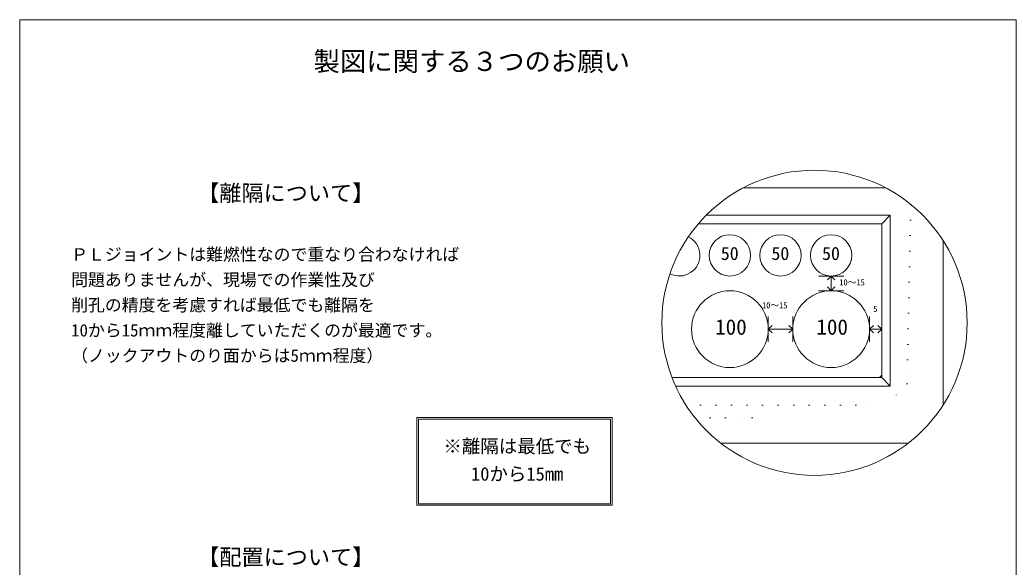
# Model space of a CAD drawing. Units: millimetres, scale not verified. Extents: x -6420 to 6420, y -3025 to 3025.
# Drawn here: x -6420 to -2340, y 783 to 3025 of the extents above; entities that cross this region are included whole.
import ezdxf
from ezdxf.enums import TextEntityAlignment as Align

# ---------------------------------------------------------------- set-up
doc = ezdxf.new("R2010")
doc.units = ezdxf.units.MM
doc.header["$LTSCALE"] = 20
doc.linetypes.add('DASHED1', pattern=[1.8, 1.2, -0.6])
doc.linetypes.add('USER5', pattern=[3.185, 0.01, -3.175])
for name, color, linetype, lineweight in [('0-2_waku', 7, 'Continuous', 18), ('0-3_gaikei', 7, 'Continuous', 18), ('0-4_kakure', 7, 'DASHED1', 5), ('0-5_sunpou', 7, 'Continuous', 5), ('0-7_hole', 7, 'Continuous', 18), ('0-8_uchigawa', 6, 'Continuous', 18), ('0-D_文字１', 7, 'Continuous', 18)]:
    doc.layers.add(name, color=color, linetype=linetype, lineweight=lineweight)
doc.styles.add('ＭＳ ゴシック', font='')
doc.styles.get('ＭＳ ゴシック').set_extended_font_data('MS Gothic')

# ---------------------------------------------------------------- blocks, each defined once
blk = doc.blocks.new('_Open90')
at = {"layer": '0-5_sunpou'}
blk.add_line((0, 0), (-1, 0), dxfattribs=at)
blk.add_lwpolyline([(-0.5, 0.5), (0, 0), (-0.5, -0.5)], dxfattribs=at)

msp = doc.modelspace()

# ---------------------------------------------------------------- linework, layer by layer
at = {"layer": '0-2_waku'}
for p, q in [((-6420, 3025.04), (-2340, 3025.04)), ((-6420, 3025.04), (-2340, 3025.04)), ((-6420, 3025.04), (-6420, -2674.96)), ((-2340, 3025.04), (-2340, -2674.96))]:
    msp.add_line(p, q, dxfattribs=at)
at = {"layer": '0-3_gaikei'}
for p, q in [((-2873.51, 2336.66), (-3457.68, 2336.66)), ((-2638.55, 1447.67), (-2638.55, 2120.16)), ((-3550.41, 1291.22), (-2780.78, 1291.22))]:
    msp.add_line(p, q, dxfattribs=at)
at = {"layer": '0-4_kakure', "linetype": 'USER5', "lineweight": 18}
for p, q in [((-3692.04, 1446.74), (-3633.1, 1446.74)), ((-3633.1, 1446.74), (-2872.78, 1446.74)), ((-3633.1, 1446.74), (-2872.78, 1446.74)), ((-3593.44, 1394.9), (-3597.63, 1332.05)), ((-3593.44, 1394.9), (-3455.2, 1394.9))]:
    msp.add_line(p, q, dxfattribs=at)
for points in [[(-2770.57, 2268.47), (-2786.38, 1533.14), (-2872.78, 1446.74)], [(-3593.44, 1394.9), (-3420.64, 1394.9), (-3368.8, 1446.74)]]:
    msp.add_lwpolyline(points, dxfattribs=at)
at = {"layer": '0-5_sunpou', "color": 150, "lineweight": 18}
for p, q in [((-3149.26, 1975.5), (-3045.58, 1975.5)), ((-3149.26, 1915.02), (-3045.58, 1915.02)), ((-3354.89, 1809.62), (-3354.89, 1705.94)), ((-3254.67, 1809.62), (-3254.67, 1705.94)), ((-2940.03, 1809.62), (-2940.03, 1705.94)), ((-2890.06, 1809.62), (-2890.06, 1705.94)), ((-3354.89, 1757.78), (-3254.67, 1757.78)), ((-2940.03, 1757.78), (-2890.06, 1757.78)), ((-2890.06, 1568.91), (-2899.62, 1559.06))]:
    msp.add_line(p, q, dxfattribs=at)
msp.add_circle((-3165.59, 1783.92), 625.17, dxfattribs=at)
at = {"layer": '0-7_hole'}
for centre, radius in [((-3512.14, 2060.18), 84.67), ((-3304.78, 2060.18), 84.67), ((-3097.42, 2060.18), 84.67), ((-3512.14, 1757.78), 157.25), ((-3097.42, 1757.78), 157.25)]:
    msp.add_circle(centre, radius, dxfattribs=at)
msp.add_arc((-3719.5, 2060.18), 84.67, 243.19936, 63.78529, dxfattribs=at)
at = {"layer": '0-8_uchigawa'}
for p, q in [((-3609.29, 2224.34), (-2855.5, 2224.34)), ((-2855.5, 1524.5), (-2855.5, 2224.34)), ((-3641.11, 2189.78), (-3633.1, 2189.78)), ((-2890.06, 1559.06), (-2890.06, 2189.78)), ((-3748.93, 1559.06), (-3633.1, 1559.06)), ((-3633.1, 1559.06), (-2890.06, 1559.06)), ((-2855.5, 1524.5), (-2890.06, 1559.06)), ((-3734.4, 1524.5), (-3633.1, 1524.5)), ((-3633.1, 1524.5), (-2855.5, 1524.5)), ((-4793.96, 1396.05), (-3993.96, 1396.05)), ((-4793.96, 1036.05), (-4793.96, 1396.05)), ((-4787.29, 1389.38), (-4000.62, 1389.38)), ((-4787.29, 1042.71), (-4787.29, 1389.38)), ((-4000.62, 1042.71), (-4000.62, 1389.38)), ((-3993.96, 1036.05), (-3993.96, 1396.05)), ((-4793.96, 1036.05), (-3993.96, 1036.05)), ((-4787.29, 1042.71), (-4000.62, 1042.71))]:
    msp.add_line(p, q, dxfattribs=at)
msp.add_lwpolyline([(-3633.1, 2189.78), (-2890.06, 2189.78), (-2855.5, 2224.34)], dxfattribs=at)

# ---------------------------------------------------------------- block references
at = {"layer": '0-5_sunpou', "xscale": 31.104, "yscale": 31.104}
for p, rotation in [((-3097.42, 1975.5), 90), ((-3097.42, 1915.02), 270), ((-3354.89, 1757.78), 180), ((-2940.03, 1757.78), 180)]:
    msp.add_blockref('_Open90', p, dxfattribs=dict(at, rotation=rotation))
for p in [(-3254.67, 1757.78), (-2890.06, 1757.78)]:
    msp.add_blockref('_Open90', p, dxfattribs=at)

# ---------------------------------------------------------------- texts
at = {"layer": '0-D_文字１', "style": 'ＭＳ ゴシック'}
for s, height, p in [('製図に関する３つのお願い', 79.18, (-5217.41, 2791.98)), ('【離隔について】', 66.51, (-5694.21, 2262.52)), ('ＰＬジョイントは難燃性なので重なり合わなければ', 50.67, (-6210.36, 2023.68)), ('50', 53.84, (-3549.45, 2025.02)), ('50', 53.84, (-3342.09, 2025.02)), ('50', 53.84, (-3134.73, 2025.02)), ('問題ありませんが、現場での作業性及び', 50.67, (-6210.36, 1920)), ('10～15', 25.34, (-3064.01, 1929.26)), ('削孔の精度を考慮すれば最低でも離隔を', 50.67, (-6210.36, 1816.32)), ('10～15', 25.34, (-3380.71, 1835.26)), ('5', 25.34, (-2925.15, 1820.55)), ('100', 63.34, (-3572.52, 1715.99)), ('100', 63.34, (-3157.8, 1715.99)), ('10から15ｍｍ程度離していただくのが最適です。', 50.67, (-6210.36, 1712.64)), ('（ノックアウトのり面からは5ｍｍ程度）', 50.67, (-6210.36, 1608.96)), ('※離隔は最低でも', 55.43, (-4685.62, 1233.74)), ('\u3000 10から15mm', 55.43, (-4685.62, 1120.34)), ('【配置について】', 66.51, (-5694.21, 770.72))]:
    msp.add_text(s, height=height, dxfattribs=at).set_placement(p, align=Align.BOTTOM_LEFT)

doc.saveas('drawing.dxf')
